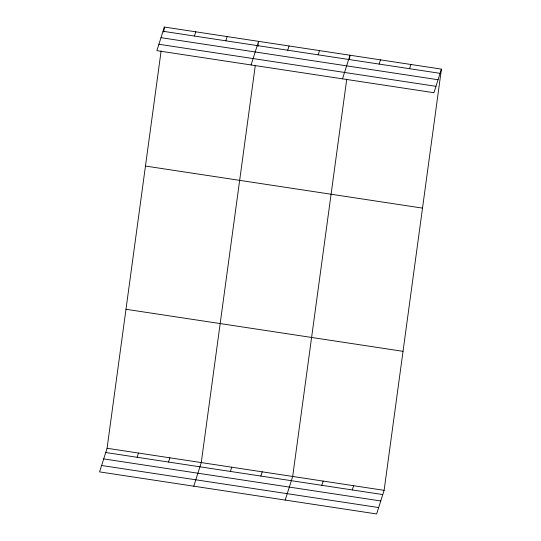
<?xml version="1.0" encoding="UTF-8"?>
<svg xmlns="http://www.w3.org/2000/svg" width="541" height="541" viewBox="0 0 541 541"><rect width="100%" height="100%" fill="white"/><g stroke="black" fill="none" stroke-linecap="round" stroke-linejoin="round"><path stroke-width="0.81" d="M441.422 69.113L433.929 92.721L156.883 50.658L164.376 27.05L441.422 69.113L384.117 490.342L376.624 513.95L99.578 471.887L107.071 448.279L161.11 51.043M163.7 32.014L164.376 27.05M255.305 65.346L201.266 462.582L193.773 486.19M257.895 46.316L258.571 41.353L251.078 64.961M346.734 79.223L292.688 476.459L285.202 500.073M349.432 59.368L349.993 55.229L342.507 78.837M194.429 36.051L195.774 31.818M225.827 40.812L227.173 36.585M137.123 457.28L138.469 453.047M287.704 50.205L289.043 45.978M168.522 462.048L169.867 457.814M318.176 54.837L319.521 50.604M230.398 471.441L231.737 467.208M379.126 64.088L380.472 59.855M260.87 476.066L262.216 471.833M409.605 68.714L410.944 64.487M321.821 485.318L323.166 481.084M352.299 489.943L353.638 485.717M163.03 31.283L440.076 73.339M161.002 37.674L438.048 79.737M158.912 44.267L435.958 86.323M145.461 166.053L422.507 208.116M125.979 309.276L403.025 351.332M107.071 448.279L384.117 490.342M105.725 452.513L382.771 494.569M103.696 458.903L380.742 500.966M101.607 465.497L378.653 507.553"/></g></svg>
